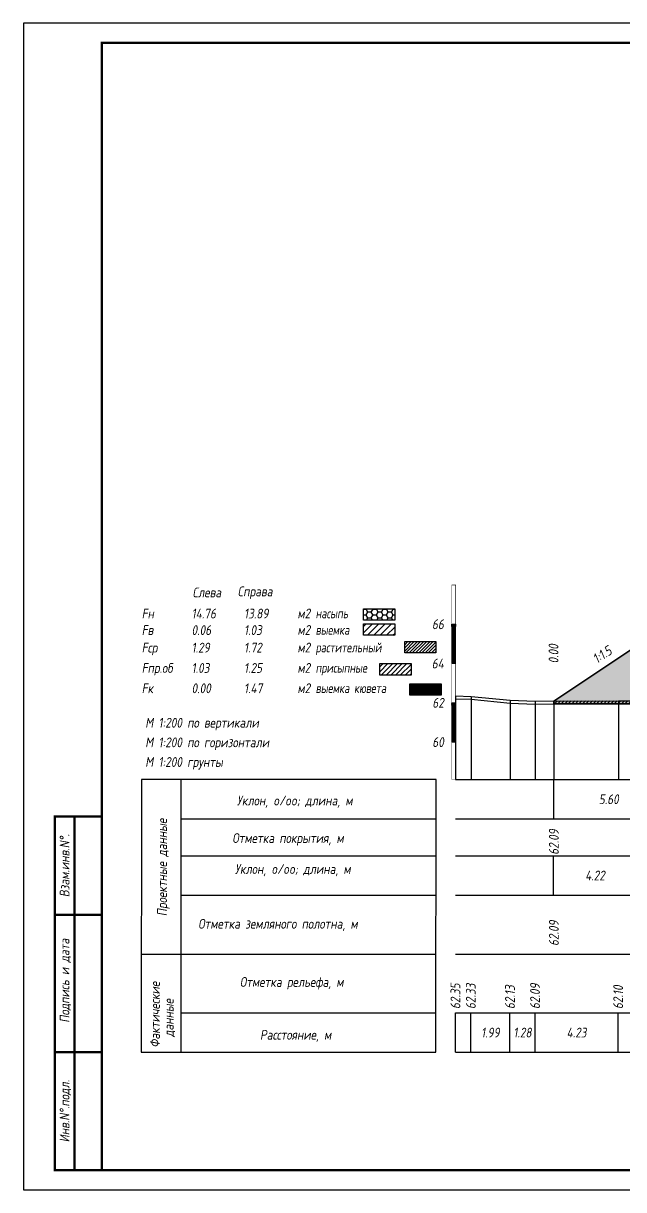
# Model space of a CAD drawing. Extents: x -717 to 1451, y -133302 to 233.
# Drawn here: x -30.1 to 122.8, y -132688.4 to -132391.4 of the extents above; entities that cross this region are included whole.
import ezdxf
from ezdxf.enums import TextEntityAlignment as Align

# ---------------------------------------------------------------- set-up
doc = ezdxf.new("R2010")
doc.units = 0
for name, color, linetype in [('Зарамочное оформление', 7, 'Continuous'), ('Код_510', 7, 'Continuous'), ('Код_514', 1, 'Continuous'), ('Код_516', 1, 'Continuous'), ('Контур_0', 7, 'Continuous'), ('Контур_508', 7, 'Continuous'), ('Контур_512', 7, 'Continuous'), ('Контур_513', 7, 'Continuous'), ('Красный поперечник', 1, 'Continuous'), ('Линейка абсолютных высот', 7, 'Continuous'), ('Объем выемки', 7, 'Continuous'), ('Объем кюветов', 7, 'Continuous'), ('Объем насыпи', 7, 'Continuous'), ('Объем присыпных обочин', 7, 'Continuous'), ('Объем срезки растительного слоя', 7, 'Continuous'), ('Объём_2650', 7, 'Continuous'), ('Объём_2661', 7, 'Continuous'), ('Объём_2666', 7, 'Continuous'), ('Объём_2667', 7, 'Continuous'), ('Объём_2668', 7, 'Continuous'), ('Объём_2669', 7, 'Continuous'), ('Объём_2675', 7, 'Continuous'), ('Откосы', 7, 'Continuous'), ('Рабочие отметки', 7, 'Continuous'), ('Таблица', 7, 'Continuous'), ('Уклоны проезжей части', 7, 'Continuous'), ('Черный поперечник', 3, 'Continuous')]:
    doc.layers.add(name, color=color, linetype=linetype)
for name, color, linetype, true_color in [('Контур_2570', 7, 'Continuous', 0x80ff00), ('Контур_2736', 4, 'Continuous', 0x00ffff), ('Контур_2737', 4, 'Continuous', 0x00ffff), ('Контур_2738', 4, 'Continuous', 0x00ffff), ('Контур_2739', 4, 'Continuous', 0x00ffff), ('Контур_2741', 4, 'Continuous', 0x00ffff), ('Контур_2742', 4, 'Continuous', 0x00ffff), ('Контур_2743', 4, 'Continuous', 0x00ffff), ('Контур_2744', 7, 'Continuous', 0xa4ffff), ('Контур_2745', 7, 'Continuous', 0xa4ffff), ('Контур_2747', 4, 'Continuous', 0x00ffff), ('Контур_2748', 4, 'Continuous', 0x00ffff), ('Контур_2749', 4, 'Continuous', 0x00ffff), ('Контур_2750', 4, 'Continuous', 0x00ffff), ('Контур_2751', 4, 'Continuous', 0x00ffff), ('Контур_2752', 4, 'Continuous', 0x00ffff), ('Контур_703', 4, 'Continuous', 0x00ffff), ('Контур_705', 4, 'Continuous', 0x00ffff), ('Контур_707', 4, 'Continuous', 0x00ffff), ('Контур_720', 131, 'Continuous', 0xaaffff), ('Объём_2563', 7, 'Continuous', 0xff8000), ('Объём_2570', 7, 'Continuous', 0x80ff00), ('Объём_2600', 7, 'Continuous', 0x808000), ('Объём_2620', 2, 'Continuous', 0xffff00)]:
    doc.layers.add(name, color=color, linetype=linetype, true_color=true_color)
doc.styles.add('М', font='romand.shx', dxfattribs={"width": 0.8, "oblique": 10, "height": 2.5})
pattern_1 = [(45.000001252, (0, 0), (-0.026516505928, 0.026516504769), []), (135.000000342, (0, 0), (-0.02651650519, -0.026516505506), [])]

# ---------------------------------------------------------------- blocks, each defined once
blk = doc.blocks.new('условные обозначения')
at = {"layer": 'Объём_2563'}
h = blk.add_hatch(dxfattribs=at)
h.set_pattern_fill('ANSI31', color=256, scale=0.3)
h.set_pattern_definition([(45, (-34.5, -100.5), (-0.673519, 0.673519), [])])
h.paths.add_polyline_path([(18.26, 7.53), (27.08, 7.53), (27.08, 4.62), (18.26, 4.62)])
at = {"layer": 'Объём_2570'}
h = blk.add_hatch(dxfattribs=at)
h.set_pattern_fill('ANSI31', color=3, scale=0.2)
h.set_pattern_definition([(45, (-32.9034, -100.5), (-0.4490128, 0.4490128), [])])
h.paths.add_polyline_path([(25.29, 13.16), (34.12, 13.16), (34.12, 10.25), (25.29, 10.25)])
at = {"layer": 'Объём_2600'}
h = blk.add_hatch(dxfattribs=at)
h.set_pattern_fill('ANSI31', color=6, scale=0.4)
h.set_pattern_definition([(45, (-34.5, -100.5), (-0.898026, 0.898026), [])])
h.paths.add_polyline_path([(13.63, 17.67), (22.46, 17.67), (22.46, 14.76), (13.63, 14.76)])
at = {"layer": 'Объём_2620'}
h = blk.add_hatch(dxfattribs=at)
h.set_pattern_fill('ANSI31', color=2, scale=0.1)
h.set_pattern_definition([(45, (-33.755, -100.5), (-0.2245064, 0.2245064), [])])
h.paths.add_polyline_path([(26.75, 2.41), (35.57, 2.41), (35.57, -0.5), (26.75, -0.5)])
at = {"layer": 'Объём_2650'}
h = blk.add_hatch(dxfattribs=at)
h.set_pattern_fill('HONEY', color=5, scale=0.3)
h.set_pattern_definition([(0, (-34.5, -100.5), (1.42875, 0.824889), [0.9525, -1.905]), (120, (-34.5, -100.5), (-1.42875, 0.824889), [0.9525, -1.905]), (60, (-34.5, -100.5), (3e-09, 1.6497784), [-1.905, 0.9525])])
h.paths.add_polyline_path([(13.63, 21.49), (22.46, 21.49), (22.46, 18.58), (13.63, 18.58)])
at = {"layer": 'Объём_2563'}
blk.add_lwpolyline([(18.26, 7.53), (27.08, 7.53), (27.08, 4.62), (18.26, 4.62)], close=True, dxfattribs=at)
at = {"layer": 'Объём_2620', "color": 2}
blk.add_lwpolyline([(26.75, 2.41), (35.57, 2.41), (35.57, -0.5), (26.75, -0.5)], close=True, dxfattribs=at)
at = {"layer": 'Объём_2650', "color": 5}
blk.add_lwpolyline([(13.63, 21.49), (22.46, 21.49), (22.46, 18.58), (13.63, 18.58)], close=True, dxfattribs=at)
at = {"layer": 'Объём_2650', "color": 6}
blk.add_lwpolyline([(13.63, 17.67), (22.46, 17.67), (22.46, 14.76), (13.63, 14.76)], close=True, dxfattribs=at)
at = {"layer": 'Объём_2650', "color": 3}
blk.add_lwpolyline([(25.29, 13.16), (34.12, 13.16), (34.12, 10.25), (25.29, 10.25)], close=True, dxfattribs=at)
at = {"layer": 'Объем насыпи', "color": 1, "style": 'М', "oblique": 10, "width": 0.8}
for s, p in [('насыпь', (0.09, 19.09)), ('выемка', (0.09, 14.89)), ('растительный', (0.09, 10.42)), ('присыпные', (0.09, 5.24)), ('выемка кювета', (0.09, 0.06))]:
    blk.add_text(s, height=2.5, dxfattribs=at).set_placement(p)

msp = doc.modelspace()

# ---------------------------------------------------------------- hatches: boundary and pattern name
at = {"layer": 'Линейка абсолютных высот'}
h = msp.add_hatch(dxfattribs=at)
h.set_pattern_fill('ANSI37', scale=0.3, style=0)
h.set_pattern_definition(pattern_1)
h.paths.add_polyline_path([(80, -132554.447), (80, -132544.447), (79, -132544.447), (79, -132554.447)])
h = msp.add_hatch(dxfattribs=at)
h.set_pattern_fill('ANSI37', scale=0.3, style=0)
h.set_pattern_definition(pattern_1)
h.paths.add_polyline_path([(80, -132574.447), (80, -132564.447), (79, -132564.447), (79, -132574.447)])
at = {"layer": 'Объём_2570'}
h = msp.add_hatch(dxfattribs=at)
h.set_pattern_fill('ANSI31', color=256, scale=0.2)
h.paths.add_polyline_path([(148.016, -132550.032), (146.948, -132550.617), (144.776, -132551.64), (133.044, -132564.27), (132.53, -132564.399), (130.976, -132564.459), (128.235, -132564.531), (124.777, -132564.666), (121.416, -132564.694), (105, -132564.738), (105, -132563.988), (121.416, -132563.944), (124.777, -132563.916), (128.235, -132563.781), (130.976, -132563.709), (132.53, -132563.649), (133.044, -132563.52), (144.776, -132550.89), (146.948, -132549.867), (148.016, -132549.282)])
h.paths.add_polyline_path([(284.483, -132554.991), (279.55, -132556.298), (264.398, -132560.399), (257.938, -132560.932), (248.075, -132562.1), (246.929, -132562.145), (243.552, -132562.219), (238.94, -132562.285), (238.544, -132562.148), (229.768, -132550.237), (227.093, -132549.398), (227.093, -132548.648), (229.768, -132549.487), (238.544, -132561.398), (238.94, -132561.535), (243.552, -132561.469), (246.929, -132561.395), (248.075, -132561.35), (257.938, -132560.182), (264.398, -132559.649), (279.55, -132555.548), (284.483, -132554.241)])
at = {"layer": 'Объём_2600'}
h = msp.add_hatch(dxfattribs=at)
h.set_pattern_fill('HONEY', color=5, scale=0.3)
h.paths.add_polyline_path([(146.948, -132550.617), (144.776, -132551.64), (133.044, -132564.27), (132.53, -132564.399), (130.976, -132564.459), (128.235, -132564.531), (124.777, -132564.666), (121.416, -132564.694), (105, -132564.738), (105, -132563.988), (126.085, -132549.931), (148.593, -132549.256), (148.016, -132549.282), (148.016, -132550.032)])
h.paths.add_polyline_path([(180.726, -132548.32), (176.525, -132548.418), (180.726, -132548.292)])
h.paths.add_polyline_path([(180.726, -132548.32), (180.726, -132548.292), (181.25, -132548.307)])
h.paths.add_polyline_path([(264.398, -132560.399), (257.938, -132560.932), (248.075, -132562.1), (246.929, -132562.145), (243.552, -132562.219), (238.94, -132562.285), (238.544, -132562.148), (229.768, -132550.237), (228.098, -132549.713), (258.013, -132550.61), (270.3, -132558.802)])

# ---------------------------------------------------------------- linework, layer by layer
at = {"layer": 'Код_510'}
for p, q in [((79.946, -132653.421), (79.946, -132643.421)), ((83.86, -132653.421), (83.86, -132643.421)), ((93.831, -132653.421), (93.831, -132643.421)), ((100.209, -132653.421), (100.209, -132643.421)), ((121.361, -132653.421), (121.361, -132643.421))]:
    msp.add_line(p, q, dxfattribs=at)
at = {"layer": 'Код_514'}
msp.add_line((105, -132594), (105, -132584), dxfattribs=at)
at = {"layer": 'Код_516'}
msp.add_line((104.946, -132613.421), (104.946, -132603.421), dxfattribs=at)
at = {"layer": 'Контур_0', "flags": 128}
for points in [[(132.976, -132545.337), (105, -132563.988), (105, -132563.988), (105, -132563.988), (105, -132563.988), (105, -132563.988), (105, -132563.988), (105, -132563.988), (105, -132563.988), (105, -132563.988), (105, -132563.988), (105, -132563.988), (105, -132563.988), (105, -132563.988), (105, -132563.988), (105, -132563.988)], [(132.976, -132545.337), (105, -132563.988), (105, -132563.988), (105, -132563.988), (105, -132563.988), (105, -132563.988), (105, -132563.988), (105, -132563.988), (105, -132563.988), (105, -132563.988), (105, -132563.988), (105, -132563.988), (105, -132563.988), (105, -132563.988), (105, -132563.988), (105, -132563.988), (105, -132563.988), (105, -132563.988), (105, -132563.988), (105, -132563.988), (105, -132563.988), (105, -132563.988), (105, -132563.988), (105, -132563.988), (105, -132563.988), (105, -132563.988), (105, -132563.988), (105, -132563.988), (105, -132563.988), (105, -132563.988)]]:
    msp.add_lwpolyline(points, dxfattribs=at)
at = {"layer": 'Контур_2570', "flags": 128}
msp.add_lwpolyline([(80, -132563.452), (83.914, -132563.55), (93.886, -132564.565), (100.263, -132564.75), (121.416, -132564.694), (124.777, -132564.666)], dxfattribs=at)
at = {"layer": 'Контур_2736', "flags": 128}
msp.add_lwpolyline([(132.976, -132545.337), (105, -132563.988)], dxfattribs=at)
at = {"layer": 'Контур_2737', "flags": 128}
msp.add_lwpolyline([(105, -132563.988), (105, -132563.988)], dxfattribs=at)
at = {"layer": 'Контур_2738', "flags": 128}
msp.add_lwpolyline([(105, -132563.988), (105, -132563.988)], dxfattribs=at)
at = {"layer": 'Контур_2739', "flags": 128}
msp.add_lwpolyline([(105, -132563.988), (105, -132563.988)], dxfattribs=at)
at = {"layer": 'Контур_2741', "flags": 128}
msp.add_lwpolyline([(105, -132563.988), (105, -132563.988)], dxfattribs=at)
at = {"layer": 'Контур_2742', "flags": 128}
msp.add_lwpolyline([(105, -132563.988), (105, -132563.988)], dxfattribs=at)
at = {"layer": 'Контур_2743', "flags": 128}
msp.add_lwpolyline([(105, -132563.988), (105, -132563.988)], dxfattribs=at)
at = {"layer": 'Контур_2744', "flags": 128}
msp.add_lwpolyline([(105, -132563.988), (105, -132563.988)], dxfattribs=at)
msp.add_lwpolyline([(105, -132563.988), (105, -132563.988)], dxfattribs=at)
msp.add_lwpolyline([(105, -132563.988), (105, -132563.988)], dxfattribs=at)
msp.add_lwpolyline([(105, -132563.988), (105, -132563.988)], dxfattribs=at)
msp.add_lwpolyline([(105, -132563.988), (105, -132563.988)], dxfattribs=at)
msp.add_lwpolyline([(105, -132563.988), (105, -132563.988)], dxfattribs=at)
at = {"layer": 'Контур_2745', "flags": 128}
msp.add_lwpolyline([(105, -132563.988), (105, -132563.988)], dxfattribs=at)
msp.add_lwpolyline([(105, -132563.988), (105, -132563.988)], dxfattribs=at)
msp.add_lwpolyline([(105, -132563.988), (105, -132563.988)], dxfattribs=at)
msp.add_lwpolyline([(105, -132563.988), (105, -132563.988)], dxfattribs=at)
msp.add_lwpolyline([(105, -132563.988), (105, -132563.988)], dxfattribs=at)
msp.add_lwpolyline([(105, -132563.988), (105, -132563.988)], dxfattribs=at)
at = {"layer": 'Контур_2747', "flags": 128}
msp.add_lwpolyline([(105, -132563.988), (105, -132563.988)], dxfattribs=at)
at = {"layer": 'Контур_2748', "flags": 128}
msp.add_lwpolyline([(105, -132563.988), (105, -132563.988)], dxfattribs=at)
at = {"layer": 'Контур_2749', "flags": 128}
msp.add_lwpolyline([(105, -132563.988), (105, -132563.988)], dxfattribs=at)
at = {"layer": 'Контур_2750', "flags": 128}
msp.add_lwpolyline([(105, -132563.988), (105, -132563.988)], dxfattribs=at)
at = {"layer": 'Контур_2751', "flags": 128}
msp.add_lwpolyline([(105, -132563.988), (105, -132563.988)], dxfattribs=at)
at = {"layer": 'Контур_2752', "flags": 128}
msp.add_lwpolyline([(105, -132563.988), (105, -132563.988)], dxfattribs=at)
at = {"layer": 'Контур_508', "flags": 128}
msp.add_lwpolyline([(105, -132563.988), (126.085, -132549.931), (180.726, -132548.292), (258.013, -132550.61), (274.158, -132561.373), (276.158, -132561.373), (286.885, -132554.222)], dxfattribs=at)
at = {"layer": 'Контур_512', "flags": 128}
msp.add_lwpolyline([(105, -132563.988), (126.085, -132549.931), (180.726, -132548.292), (258.013, -132550.61), (274.158, -132561.373), (276.158, -132561.373), (286.885, -132554.222)], dxfattribs=at)
at = {"layer": 'Контур_513', "flags": 128}
msp.add_lwpolyline([(105, -132563.988), (126.085, -132549.931), (180.726, -132548.292), (258.013, -132550.61), (274.158, -132561.373), (276.158, -132561.373), (286.885, -132554.222)], dxfattribs=at)
at = {"layer": 'Контур_703', "flags": 128}
for points in [[(132.976, -132545.337), (105, -132563.988)], [(105, -132563.988), (105, -132563.988)]]:
    msp.add_lwpolyline(points, dxfattribs=at)
at = {"layer": 'Контур_705', "flags": 128}
msp.add_lwpolyline([(105, -132563.988), (105, -132563.988)], dxfattribs=at)
at = {"layer": 'Контур_707', "flags": 128}
msp.add_lwpolyline([(105, -132563.988), (105, -132563.988)], dxfattribs=at)
at = {"layer": 'Контур_720', "flags": 128}
msp.add_lwpolyline([(105, -132563.988), (105, -132563.988)], dxfattribs=at)
at = {"layer": 'Красный поперечник'}
for q in [(132.976, -132545.337), (105, -132584)]:
    msp.add_line((105, -132563.988), q, dxfattribs=at)
at = {"layer": 'Линейка абсолютных высот', "color": 7, "const_width": 0.1, "flags": 128}
for points in [[(80, -132544.447), (80, -132534.447), (79, -132534.447), (79, -132544.447), (80, -132544.447)], [(80, -132554.447), (80, -132544.447), (79, -132544.447), (79, -132554.447), (80, -132554.447)], [(80, -132564.447), (80, -132554.447), (79, -132554.447), (79, -132564.447), (80, -132564.447)], [(80, -132574.447), (80, -132564.447), (79, -132564.447), (79, -132574.447), (80, -132574.447)], [(80, -132584), (80, -132574.447), (79, -132574.447), (79, -132584), (80, -132584)]]:
    msp.add_lwpolyline(points, dxfattribs=at)
at = {"layer": 'Объём_2570', "flags": 128}
msp.add_lwpolyline([(148.016, -132550.032), (146.948, -132550.617), (144.776, -132551.64), (133.044, -132564.27), (132.53, -132564.399), (130.976, -132564.459), (128.235, -132564.531), (124.777, -132564.666), (121.416, -132564.694), (105, -132564.738), (105, -132563.988), (121.416, -132563.944), (124.777, -132563.916), (128.235, -132563.781), (130.976, -132563.709), (132.53, -132563.649), (133.044, -132563.52), (144.776, -132550.89), (146.948, -132549.867), (148.016, -132549.282), (148.016, -132550.032), (148.016, -132550.032)], dxfattribs=at)
at = {"layer": 'Объём_2600', "color": 5, "flags": 128}
msp.add_lwpolyline([(146.948, -132550.617), (144.776, -132551.64), (133.044, -132564.27), (132.53, -132564.399), (130.976, -132564.459), (128.235, -132564.531), (124.777, -132564.666), (121.416, -132564.694), (105, -132564.738), (105, -132563.988), (126.085, -132549.931), (148.593, -132549.256), (148.016, -132549.282), (148.016, -132550.032), (146.948, -132550.617), (146.948, -132550.617)], dxfattribs=at)
at = {"layer": 'Объём_2661', "flags": 128}
msp.add_lwpolyline([(132.976, -132545.337), (105, -132563.988)], dxfattribs=at)
at = {"layer": 'Объём_2666', "flags": 128}
msp.add_lwpolyline([(132.976, -132545.337), (105, -132563.988)], dxfattribs=at)
at = {"layer": 'Объём_2667', "flags": 128}
msp.add_lwpolyline([(105, -132563.988), (105, -132563.988)], dxfattribs=at)
msp.add_lwpolyline([(105, -132563.988), (105, -132563.988)], dxfattribs=at)
at = {"layer": 'Объём_2668', "flags": 128}
msp.add_lwpolyline([(105, -132563.988), (105, -132563.988)], dxfattribs=at)
msp.add_lwpolyline([(105, -132563.988), (105, -132563.988)], dxfattribs=at)
at = {"layer": 'Объём_2669', "flags": 128}
msp.add_lwpolyline([(105, -132563.988), (105, -132563.988)], dxfattribs=at)
msp.add_lwpolyline([(105, -132563.988), (105, -132563.988)], dxfattribs=at)
at = {"layer": 'Объём_2675', "flags": 128}
msp.add_lwpolyline([(105, -132563.988), (105, -132563.988)], dxfattribs=at)
msp.add_lwpolyline([(105, -132563.988), (105, -132563.988)], dxfattribs=at)
msp.add_lwpolyline([(105, -132563.988), (105, -132563.988)], dxfattribs=at)
msp.add_lwpolyline([(105, -132563.988), (105, -132563.988)], dxfattribs=at)
msp.add_lwpolyline([(105, -132563.988), (105, -132563.988)], dxfattribs=at)
msp.add_lwpolyline([(105, -132563.988), (105, -132563.988)], dxfattribs=at)
msp.add_lwpolyline([(105, -132563.988), (105, -132563.988)], dxfattribs=at)
msp.add_lwpolyline([(105, -132563.988), (105, -132563.988)], dxfattribs=at)
msp.add_lwpolyline([(105, -132563.988), (105, -132563.988)], dxfattribs=at)
msp.add_lwpolyline([(105, -132563.988), (105, -132563.988)], dxfattribs=at)
msp.add_lwpolyline([(105, -132563.988), (105, -132563.988)], dxfattribs=at)
msp.add_lwpolyline([(105, -132563.988), (105, -132563.988)], dxfattribs=at)
at = {"layer": 'Таблица'}
for p, q in [((80, -132584), (311.885, -132584)), ((80, -132594), (311.885, -132594)), ((80, -132603.421), (311.885, -132603.421)), ((79.946, -132613.421), (311.831, -132613.421)), ((79.946, -132628.421), (311.831, -132628.421)), ((79.946, -132643.421), (311.831, -132643.421)), ((79.946, -132653.421), (311.831, -132653.421))]:
    msp.add_line(p, q, dxfattribs=at)
at = {"layer": 'Таблица', "linetype": 'Continuous', "flags": 128}
for points in [[(0, -132584), (-0.054, -132653.421)], [(75, -132584), (0, -132584)], [(10, -132584), (10, -132653.421)], [(74.946, -132653.421), (75, -132584)], [(10, -132594), (75, -132594)], [(10, -132603.421), (75, -132603.421)], [(9.946, -132613.421), (74.946, -132613.421)], [(-0.054, -132628.421), (74.946, -132628.421)], [(9.946, -132643.421), (74.946, -132643.421)], [(-0.054, -132653.421), (74.946, -132653.421)]]:
    msp.add_lwpolyline(points, dxfattribs=at)
at = {"layer": 'Черный поперечник', "color": 7}
for p, q in [((80, -132562.702), (80, -132584)), ((83.914, -132562.8), (83.914, -132584)), ((93.886, -132563.815), (93.886, -132584)), ((100.263, -132564), (100.263, -132584)), ((121.416, -132563.944), (121.416, -132584))]:
    msp.add_line(p, q, dxfattribs=at)
at = {"layer": 'Черный поперечник', "flags": 128}
msp.add_lwpolyline([(80, -132562.702), (83.914, -132562.8), (93.886, -132563.815), (100.263, -132564), (121.416, -132563.944), (124.777, -132563.916)], dxfattribs=at)

# ---------------------------------------------------------------- block references
at = {"layer": 'Объём_2570', "xscale": 0.9}
msp.add_blockref('условные обозначения', (44.274, -132562.007), dxfattribs=at)

# ---------------------------------------------------------------- texts
at = {"style": 'М', "oblique": 10, "width": 0.8}
msp.add_text('М 1:200 грунты', height=2.5, dxfattribs=at).set_placement((0.973, -132580.769))
at = {"layer": 'Код_510', "style": 'М', "oblique": 10, "width": 0.8}
for s, p in [('62.35', (79.946, -132642.421)), ('62.33', (83.86, -132642.421)), ('62.13', (93.831, -132642.421)), ('62.09', (100.209, -132642.421)), ('62.10', (121.361, -132642.421))]:
    msp.add_text(s, height=2.5, rotation=90, dxfattribs=at).set_placement(p, align=Align.MIDDLE_LEFT)
for s, p in [('1.99', (88.846, -132648.421)), ('1.28', (97.02, -132648.421)), ('4.23', (110.785, -132648.421))]:
    msp.add_text(s, height=2.5, dxfattribs=at).set_placement(p, align=Align.MIDDLE_CENTER)
at = {"layer": 'Код_514', "style": 'М', "oblique": 10, "width": 0.8}
msp.add_text('5.60', height=2.5, dxfattribs=at).set_placement((118.988, -132589), align=Align.MIDDLE_CENTER)
msp.add_text('62.09', height=2.5, rotation=90, dxfattribs=at).set_placement((105, -132603.158), align=Align.MIDDLE_LEFT)
at = {"layer": 'Код_516', "style": 'М', "oblique": 10, "width": 0.8}
msp.add_text('4.22', height=2.5, dxfattribs=at).set_placement((115.488, -132608.421), align=Align.MIDDLE_CENTER)
msp.add_text('62.09', height=2.5, rotation=90, dxfattribs=at).set_placement((105, -132626.371), align=Align.MIDDLE_LEFT)
at = {"layer": 'Линейка абсолютных высот', "style": 'М', "oblique": 10, "width": 0.8}
for s, p in [('66', (77, -132544.447)), ('64', (77, -132554.447)), ('62', (77, -132564.447)), ('60', (77, -132574.447))]:
    msp.add_text(s, height=2.5, dxfattribs=at).set_placement(p, align=Align.MIDDLE_RIGHT)
at = {"layer": 'Объем выемки', "style": 'М', "oblique": 10, "width": 0.8}
for s, p in [('Fв', (0.085, -132547.18)), ('0.06', (12.785, -132547.18)), ('1.03', (26.126, -132547.18)), ('м2', (39.731, -132547.147))]:
    msp.add_text(s, height=2.5, dxfattribs=at).set_placement(p)
at = {"layer": 'Объем кюветов', "style": 'М', "oblique": 10, "width": 0.8}
for s, p in [('Fк', (0.085, -132562.005)), ('0.00', (12.785, -132562.005)), ('1.47', (26.126, -132562.005)), ('м2', (39.731, -132561.972))]:
    msp.add_text(s, height=2.5, dxfattribs=at).set_placement(p)
at = {"layer": 'Объем насыпи', "style": 'М', "oblique": 10, "width": 0.8}
for s, p in [('Слева', (13.029, -132537.595)), ('Справа', (24.522, -132537.327)), ('Fн', (0.085, -132542.975)), ('14.76', (12.785, -132542.975)), ('13.89', (26.126, -132542.975)), ('м2', (39.731, -132542.942))]:
    msp.add_text(s, height=2.5, dxfattribs=at).set_placement(p)
at = {"layer": 'Объем присыпных обочин', "style": 'М', "oblique": 10, "width": 0.8}
for s, p in [('Fпр.об', (0.085, -132556.827)), ('1.03', (12.785, -132556.827)), ('1.25', (26.126, -132556.827)), ('м2', (39.731, -132556.793))]:
    msp.add_text(s, height=2.5, dxfattribs=at).set_placement(p)
at = {"layer": 'Объем срезки растительного слоя', "style": 'М', "oblique": 10, "width": 0.8}
for s, p in [('Fср', (0.085, -132551.648)), ('1.29', (12.785, -132551.648)), ('1.72', (26.126, -132551.648)), ('м2', (39.731, -132551.614))]:
    msp.add_text(s, height=2.5, dxfattribs=at).set_placement(p)
at = {"layer": 'Откосы', "color": 1, "style": 'М', "oblique": 10, "width": 0.8}
msp.add_text('1:1.5', height=2.5, rotation=33.69007, dxfattribs=at).set_placement((118.433, -132553.83), align=Align.BOTTOM_CENTER)
at = {"layer": 'Рабочие отметки', "color": 1, "style": 'М', "oblique": 10, "width": 0.8}
msp.add_text('0.00', height=2.5, rotation=90, dxfattribs=at).set_placement((104.922, -132554.418), align=Align.MIDDLE_LEFT)
at = {"layer": 'Таблица', "style": 'М', "oblique": 10, "width": 0.8}
for s, p in [('М 1:200 по вертикали', (0.973, -132570.769)), ('М 1:200 по горизонтали', (0.973, -132575.769)), ('Уклон, o/oo; длина, м', (24.315, -132590.584)), ('Отметка покрытия, м', (23.148, -132600.139)), ('Уклон, o/oo; длина, м', (23.824, -132608.017)), ('Отметка земляного полотна, м', (14.462, -132621.965)), ('Отметка рельефа, м', (25.077, -132636.777)), ('Расстояние, м', (30.202, -132650.23))]:
    msp.add_text(s, height=2.5, dxfattribs=at).set_placement(p)
for s, p in [('Проектные данные ', (6.519, -132618.798)), ('Фактические ', (4.698, -132652.252)), ('данные', (8.204, -132649.547))]:
    msp.add_text(s, height=2.5, rotation=90, dxfattribs=at).set_placement(p)
at = {"layer": 'Уклоны проезжей части', "color": 1, "style": 'М', "oblique": 10, "width": 0.8}
msp.add_text('1:1.5', height=2.5, rotation=33.69007, dxfattribs=at).set_placement((118.433, -132553.83), align=Align.BOTTOM_CENTER)

# ---------------------------------------------------------------- wipeouts: each hides what was drawn before it
msp.add_wipeout([(-10.054, -132593.421), (-22.054, -132593.421), (-22.054, -132683.421), (-10.054, -132683.421)]).dxf.layer = 'Зарамочное оформление'

# ---------------------------------------------------------------- next in the draw order: linework, layer by layer
at = {"flags": 128}
msp.add_lwpolyline([(-30.054, -132688.421), (389.946, -132688.421), (389.946, -132391.421), (-30.054, -132391.421)], close=True, dxfattribs=at)
at = {"const_width": 0.6, "flags": 128}
msp.add_lwpolyline([(-10.054, -132683.421), (384.946, -132683.421), (384.946, -132396.421), (-10.054, -132396.421)], close=True, dxfattribs=at)
at = {"layer": 'Зарамочное оформление', "linetype": 'Continuous', "lineweight": -3, "const_width": 0.6, "flags": 128}
for points in [[(-10.054, -132683.421), (-22.054, -132683.421), (-22.054, -132593.421), (-10.054, -132593.421)], [(-17.054, -132683.421), (-17.054, -132593.421)], [(-22.054, -132618.421), (-10.054, -132618.421)], [(-22.054, -132653.421), (-10.054, -132653.421)]]:
    msp.add_lwpolyline(points, dxfattribs=at)

# ---------------------------------------------------------------- next in the draw order: texts
at = {"layer": 'Зарамочное оформление', "lineweight": 15, "style": 'М', "oblique": 10, "width": 0.8}
for s, p in [('Взам.инв.N%%d.', (-19.554, -132605.921)), ('Подпись и дата', (-19.572, -132635.227)), ('Инв.N%%d.подл.', (-19.554, -132668.421))]:
    msp.add_text(s, height=2.5, rotation=90, dxfattribs=at).set_placement(p, align=Align.MIDDLE_CENTER)

doc.saveas('drawing.dxf')
